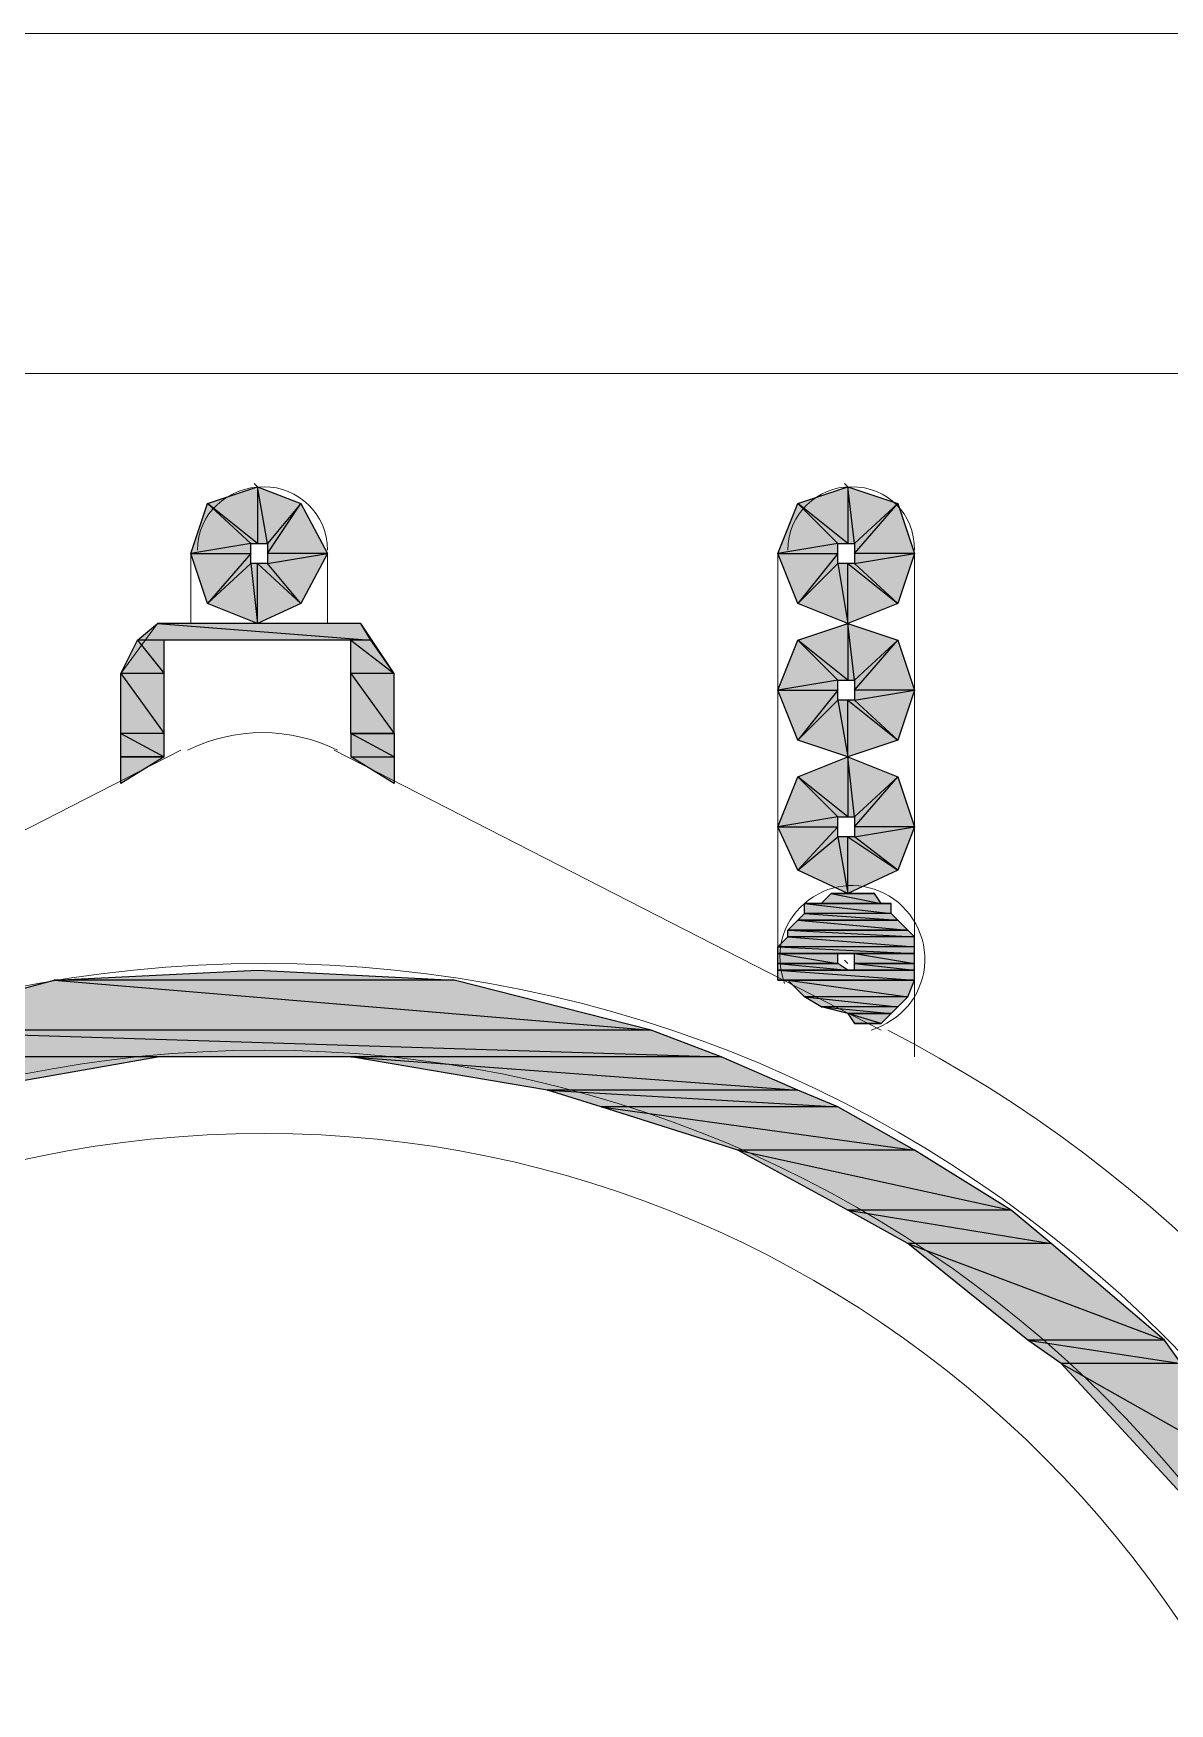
# Model space of a CAD drawing. Header units: millimetres. Extents: x 53 to 176, y -29 to 32.
# Drawn here: x 115.083 to 115.559, y -6.32 to -5.62 of the extents above; entities that cross this region are included whole.
import ezdxf

# ---------------------------------------------------------------- set-up
doc = ezdxf.new("R2010")
doc.units = ezdxf.units.MM
doc.layers.add('15 - Quadro de medição', color=6, linetype='Continuous')

msp = doc.modelspace()

# ---------------------------------------------------------------- hatches: boundary and pattern name
at = {"layer": '15 - Quadro de medição', "true_color": 0x000007}
h = msp.add_hatch(color=7, dxfattribs=at)
h.paths.add_polyline_path([(115.19503, -5.85862), (115.18107, -5.84186), (115.20621, -5.83767)])
h.paths.add_polyline_path([(115.18107, -5.84186), (115.20621, -5.83767), (115.18107, -5.83767)])
h.paths.add_polyline_path([(115.20621, -5.83767), (115.18107, -5.83767), (115.19503, -5.81672)])
h.paths.add_polyline_path([(115.18107, -5.83767), (115.19503, -5.81672), (115.18107, -5.83348)])
h.paths.add_polyline_path([(115.19503, -5.81672), (115.18107, -5.83348), (115.17687, -5.80973)])
h.paths.add_polyline_path([(115.18107, -5.83348), (115.17687, -5.80973), (115.17687, -5.83348)])
h.paths.add_polyline_path([(115.17687, -5.80973), (115.17687, -5.83348), (115.15592, -5.81672)])
h.paths.add_polyline_path([(115.17687, -5.83348), (115.15592, -5.81672), (115.17408, -5.83348)])
h.paths.add_polyline_path([(115.15592, -5.81672), (115.17408, -5.83348), (115.14894, -5.83767)])
h.paths.add_polyline_path([(115.17408, -5.83348), (115.14894, -5.83767), (115.17408, -5.83767)])
h.paths.add_polyline_path([(115.14894, -5.83767), (115.17408, -5.83767), (115.15592, -5.85862)])
h.paths.add_polyline_path([(115.17408, -5.83767), (115.15592, -5.85862), (115.17408, -5.84186)])
h.paths.add_polyline_path([(115.15592, -5.85862), (115.17408, -5.84186), (115.17687, -5.867)])
h.paths.add_polyline_path([(115.17408, -5.84186), (115.17687, -5.867), (115.17687, -5.84186)])
h.paths.add_polyline_path([(115.17687, -5.867), (115.17687, -5.84186), (115.19503, -5.85862)])
h.paths.add_polyline_path([(115.17687, -5.84186), (115.19503, -5.85862), (115.18107, -5.84186)])
h = msp.add_hatch(color=7, dxfattribs=at)
h.paths.add_polyline_path([(115.44505, -5.85862), (115.42689, -5.84186), (115.45204, -5.83767)])
h.paths.add_polyline_path([(115.42689, -5.84186), (115.45204, -5.83767), (115.42689, -5.83767)])
h.paths.add_polyline_path([(115.45204, -5.83767), (115.42689, -5.83767), (115.44505, -5.81672)])
h.paths.add_polyline_path([(115.42689, -5.83767), (115.44505, -5.81672), (115.42689, -5.83348)])
h.paths.add_polyline_path([(115.44505, -5.81672), (115.42689, -5.83348), (115.4241, -5.80973)])
h.paths.add_polyline_path([(115.42689, -5.83348), (115.4241, -5.80973), (115.4241, -5.83348)])
h.paths.add_polyline_path([(115.4241, -5.80973), (115.4241, -5.83348), (115.40315, -5.81672)])
h.paths.add_polyline_path([(115.4241, -5.83348), (115.40315, -5.81672), (115.41991, -5.83348)])
h.paths.add_polyline_path([(115.40315, -5.81672), (115.41991, -5.83348), (115.39477, -5.83767)])
h.paths.add_polyline_path([(115.41991, -5.83348), (115.39477, -5.83767), (115.41991, -5.83767)])
h.paths.add_polyline_path([(115.39477, -5.83767), (115.41991, -5.83767), (115.40315, -5.85862)])
h.paths.add_polyline_path([(115.41991, -5.83767), (115.40315, -5.85862), (115.41991, -5.84186)])
h.paths.add_polyline_path([(115.40315, -5.85862), (115.41991, -5.84186), (115.4241, -5.867)])
h.paths.add_polyline_path([(115.41991, -5.84186), (115.4241, -5.867), (115.4241, -5.84186)])
h.paths.add_polyline_path([(115.4241, -5.867), (115.4241, -5.84186), (115.44505, -5.85862)])
h.paths.add_polyline_path([(115.4241, -5.84186), (115.44505, -5.85862), (115.42689, -5.84186)])
h = msp.add_hatch(color=7, dxfattribs=at)
h.paths.add_polyline_path([(115.22017, -5.867), (115.13497, -5.867), (115.22436, -5.87399)])
h.paths.add_polyline_path([(115.13497, -5.867), (115.22436, -5.87399), (115.12659, -5.87399)])
h = msp.add_hatch(color=7, dxfattribs=at)
h.paths.add_polyline_path([(115.44505, -5.91589), (115.42689, -5.89913), (115.45204, -5.89494)])
h.paths.add_polyline_path([(115.42689, -5.89913), (115.45204, -5.89494), (115.42689, -5.89494)])
h.paths.add_polyline_path([(115.45204, -5.89494), (115.42689, -5.89494), (115.44505, -5.87399)])
h.paths.add_polyline_path([(115.42689, -5.89494), (115.44505, -5.87399), (115.42689, -5.89075)])
h.paths.add_polyline_path([(115.44505, -5.87399), (115.42689, -5.89075), (115.4241, -5.867)])
h.paths.add_polyline_path([(115.42689, -5.89075), (115.4241, -5.867), (115.4241, -5.89075)])
h.paths.add_polyline_path([(115.4241, -5.867), (115.4241, -5.89075), (115.40315, -5.87399)])
h.paths.add_polyline_path([(115.4241, -5.89075), (115.40315, -5.87399), (115.41991, -5.89075)])
h.paths.add_polyline_path([(115.40315, -5.87399), (115.41991, -5.89075), (115.39477, -5.89494)])
h.paths.add_polyline_path([(115.41991, -5.89075), (115.39477, -5.89494), (115.41991, -5.89494)])
h.paths.add_polyline_path([(115.39477, -5.89494), (115.41991, -5.89494), (115.40315, -5.91589)])
h.paths.add_polyline_path([(115.41991, -5.89494), (115.40315, -5.91589), (115.41991, -5.89913)])
h.paths.add_polyline_path([(115.40315, -5.91589), (115.41991, -5.89913), (115.4241, -5.92287)])
h.paths.add_polyline_path([(115.41991, -5.89913), (115.4241, -5.92287), (115.4241, -5.89913)])
h.paths.add_polyline_path([(115.4241, -5.92287), (115.4241, -5.89913), (115.44505, -5.91589)])
h.paths.add_polyline_path([(115.4241, -5.89913), (115.44505, -5.91589), (115.42689, -5.89913)])
h = msp.add_hatch(color=7, dxfattribs=at)
h.paths.add_polyline_path([(115.13777, -5.87399), (115.12659, -5.87399), (115.13777, -5.88795)])
h.paths.add_polyline_path([(115.12659, -5.87399), (115.13777, -5.88795), (115.11961, -5.88795)])
h = msp.add_hatch(color=7, dxfattribs=at)
h.paths.add_polyline_path([(115.22436, -5.87399), (115.21598, -5.87399), (115.23414, -5.88795)])
h.paths.add_polyline_path([(115.21598, -5.87399), (115.23414, -5.88795), (115.21598, -5.88795)])
h = msp.add_hatch(color=7, dxfattribs=at)
h.paths.add_polyline_path([(115.13777, -5.88795), (115.11961, -5.88795), (115.13777, -5.91309)])
h.paths.add_polyline_path([(115.11961, -5.88795), (115.13777, -5.91309), (115.11961, -5.91309)])
h = msp.add_hatch(color=7, dxfattribs=at)
h.paths.add_polyline_path([(115.23414, -5.88795), (115.21598, -5.88795), (115.23414, -5.91309)])
h.paths.add_polyline_path([(115.21598, -5.88795), (115.23414, -5.91309), (115.21598, -5.91309)])
h = msp.add_hatch(color=7, dxfattribs=at)
h.paths.add_polyline_path([(115.13777, -5.91309), (115.11961, -5.91309), (115.13777, -5.92287)])
h.paths.add_polyline_path([(115.11961, -5.91309), (115.13777, -5.92287), (115.11961, -5.92287)])
h = msp.add_hatch(color=7, dxfattribs=at)
h.paths.add_polyline_path([(115.21598, -5.91309), (115.21598, -5.92287), (115.23414, -5.92287)])
h.paths.add_polyline_path([(115.21598, -5.92287), (115.23414, -5.92287), (115.23414, -5.93405)])
for points in [[(115.21598, -5.91309), (115.23414, -5.91309), (115.23414, -5.92287)], [(115.11961, -5.92287), (115.13777, -5.92287), (115.11961, -5.93405)], [(115.17687, -6.01226), (115.25928, -6.01645), (115.09167, -6.01645)], [(115.4241, -6.03042), (115.44226, -6.03042), (115.43807, -6.03461)]]:
    msp.add_hatch(color=7, dxfattribs=at).paths.add_polyline_path(points)
h = msp.add_hatch(color=7, dxfattribs=at)
h.paths.add_polyline_path([(115.44505, -5.97036), (115.42689, -5.95639), (115.45204, -5.9522)])
h.paths.add_polyline_path([(115.42689, -5.95639), (115.45204, -5.9522), (115.42689, -5.9522)])
h.paths.add_polyline_path([(115.45204, -5.9522), (115.42689, -5.9522), (115.44505, -5.93125)])
h.paths.add_polyline_path([(115.42689, -5.9522), (115.44505, -5.93125), (115.42689, -5.94801)])
h.paths.add_polyline_path([(115.44505, -5.93125), (115.42689, -5.94801), (115.4241, -5.92287)])
h.paths.add_polyline_path([(115.42689, -5.94801), (115.4241, -5.92287), (115.4241, -5.94801)])
h.paths.add_polyline_path([(115.4241, -5.92287), (115.4241, -5.94801), (115.40315, -5.93125)])
h.paths.add_polyline_path([(115.4241, -5.94801), (115.40315, -5.93125), (115.41991, -5.94801)])
h.paths.add_polyline_path([(115.40315, -5.93125), (115.41991, -5.94801), (115.39477, -5.9522)])
h.paths.add_polyline_path([(115.41991, -5.94801), (115.39477, -5.9522), (115.41991, -5.9522)])
h.paths.add_polyline_path([(115.39477, -5.9522), (115.41991, -5.9522), (115.40315, -5.97036)])
h.paths.add_polyline_path([(115.41991, -5.9522), (115.40315, -5.97036), (115.41991, -5.95639)])
h.paths.add_polyline_path([(115.40315, -5.97036), (115.41991, -5.95639), (115.4241, -5.98014)])
h.paths.add_polyline_path([(115.41991, -5.95639), (115.4241, -5.98014), (115.4241, -5.95639)])
h.paths.add_polyline_path([(115.4241, -5.98014), (115.4241, -5.95639), (115.44505, -5.97036)])
h.paths.add_polyline_path([(115.4241, -5.95639), (115.44505, -5.97036), (115.42689, -5.95639)])
h = msp.add_hatch(color=7, dxfattribs=at)
h.paths.add_polyline_path([(115.43528, -5.98014), (115.41712, -5.98014), (115.43807, -5.98433)])
h.paths.add_polyline_path([(115.41712, -5.98014), (115.43807, -5.98433), (115.41293, -5.98433)])
h.paths.add_polyline_path([(115.43807, -5.98433), (115.41293, -5.98433), (115.41013, -5.98433)])
h = msp.add_hatch(color=7, dxfattribs=at)
h.paths.add_polyline_path([(115.43528, -5.98014), (115.43388, -5.98014), (115.41712, -5.98014)])
h.paths.add_polyline_path([(115.43528, -5.98014), (115.41712, -5.98014), (115.43109, -5.98014)])
h = msp.add_hatch(color=7, dxfattribs=at)
h.paths.add_polyline_path([(115.44226, -5.98852), (115.40594, -5.98852), (115.44505, -5.99131)])
h.paths.add_polyline_path([(115.40594, -5.98852), (115.44505, -5.99131), (115.40315, -5.99131)])
h.paths.add_polyline_path([(115.44505, -5.99131), (115.40315, -5.99131)])
h.paths.add_polyline_path([(115.40315, -5.99131), (115.44505, -5.99131)])
h = msp.add_hatch(color=7, dxfattribs=at)
h.paths.add_polyline_path([(115.44226, -5.98433), (115.40594, -5.98433), (115.44226, -5.98852)])
h.paths.add_polyline_path([(115.40594, -5.98433), (115.44226, -5.98852), (115.40594, -5.98852)])
h = msp.add_hatch(color=7, dxfattribs=at)
h.paths.add_polyline_path([(115.44505, -5.99131), (115.40315, -5.99131), (115.44924, -5.9955)])
h.paths.add_polyline_path([(115.40315, -5.99131), (115.44924, -5.9955), (115.39896, -5.9955)])
h.paths.add_polyline_path([(115.44924, -5.9955), (115.39896, -5.9955)])
h.paths.add_polyline_path([(115.39896, -5.9955), (115.44924, -5.9955)])
h = msp.add_hatch(color=7, dxfattribs=at)
h.paths.add_polyline_path([(115.44924, -5.9955), (115.39896, -5.9955), (115.45204, -5.9983)])
h.paths.add_polyline_path([(115.39896, -5.9955), (115.45204, -5.9983), (115.39896, -5.9983)])
h = msp.add_hatch(color=7, dxfattribs=at)
h.paths.add_polyline_path([(115.45204, -5.9983), (115.39896, -5.9983), (115.45204, -6.00249)])
h.paths.add_polyline_path([(115.39896, -5.9983), (115.45204, -6.00249), (115.39477, -6.00249)])
h = msp.add_hatch(color=7, dxfattribs=at)
h.paths.add_polyline_path([(115.45204, -6.00249), (115.39477, -6.00249), (115.45204, -6.00528)])
h.paths.add_polyline_path([(115.39477, -6.00249), (115.45204, -6.00528), (115.39477, -6.00528)])
h = msp.add_hatch(color=7, dxfattribs=at)
h.paths.add_polyline_path([(115.41991, -6.00528), (115.39477, -6.00528)])
h.paths.add_polyline_path([(115.41991, -6.00528), (115.39477, -6.00528), (115.4241, -6.00528)])
h = msp.add_hatch(color=7, dxfattribs=at)
h.paths.add_polyline_path([(115.41991, -6.00528), (115.39477, -6.00528), (115.41991, -6.00947)])
h.paths.add_polyline_path([(115.39477, -6.00528), (115.41991, -6.00947), (115.39477, -6.00947)])
h = msp.add_hatch(color=7, dxfattribs=at)
h.paths.add_polyline_path([(115.41991, -6.00947), (115.39477, -6.00947), (115.4241, -6.01226)])
h.paths.add_polyline_path([(115.39477, -6.00947), (115.4241, -6.01226), (115.39477, -6.01226)])
h = msp.add_hatch(color=7, dxfattribs=at)
h.paths.add_polyline_path([(115.45204, -6.00528), (115.42689, -6.00528), (115.45204, -6.00947)])
h.paths.add_polyline_path([(115.42689, -6.00528), (115.45204, -6.00947), (115.42689, -6.00947)])
h = msp.add_hatch(color=7, dxfattribs=at)
h.paths.add_polyline_path([(115.45204, -6.00947), (115.42689, -6.00947), (115.45204, -6.01226)])
h.paths.add_polyline_path([(115.42689, -6.00947), (115.45204, -6.01226), (115.42689, -6.01226)])
h = msp.add_hatch(color=7, dxfattribs=at)
h.paths.add_polyline_path([(115.25928, -6.01645), (115.09167, -6.01645), (115.34169, -6.03741)])
h.paths.add_polyline_path([(115.09167, -6.01645), (115.34169, -6.03741), (115.01345, -6.03741)])
h = msp.add_hatch(color=7, dxfattribs=at)
h.paths.add_polyline_path([(115.45204, -6.01226), (115.39477, -6.01226), (115.45204, -6.01645)])
h.paths.add_polyline_path([(115.39477, -6.01226), (115.45204, -6.01645), (115.39477, -6.01645)])
h.paths.add_polyline_path([(115.45204, -6.01645), (115.39477, -6.01645), (115.39896, -6.01645)])
h = msp.add_hatch(color=7, dxfattribs=at)
h.paths.add_polyline_path([(115.45204, -6.01645), (115.39896, -6.01645), (115.44924, -6.02344)])
h.paths.add_polyline_path([(115.39896, -6.01645), (115.44924, -6.02344), (115.40594, -6.02344)])
h = msp.add_hatch(color=7, dxfattribs=at)
h.paths.add_polyline_path([(115.45204, -6.01226), (115.42689, -6.01226)])
h.paths.add_polyline_path([(115.42689, -6.01226), (115.45204, -6.01226), (115.4241, -6.01226)])
h.paths.add_polyline_path([(115.45204, -6.01226), (115.4241, -6.01226)])
h.paths.add_polyline_path([(115.4241, -6.01226), (115.45204, -6.01226)])
h = msp.add_hatch(color=7, dxfattribs=at)
h.paths.add_polyline_path([(115.44924, -6.02344), (115.40594, -6.02344), (115.44505, -6.02763)])
h.paths.add_polyline_path([(115.40594, -6.02344), (115.44505, -6.02763), (115.41293, -6.02763)])
h = msp.add_hatch(color=7, dxfattribs=at)
h.paths.add_polyline_path([(115.44505, -6.02763), (115.41293, -6.02763), (115.44226, -6.03042)])
h.paths.add_polyline_path([(115.41293, -6.02763), (115.44226, -6.03042), (115.4241, -6.03042)])
h = msp.add_hatch(color=7, dxfattribs=at)
h.paths.add_polyline_path([(115.4241, -6.03042), (115.42689, -6.03461), (115.43807, -6.03461)])
h.paths.add_polyline_path([(115.42689, -6.03461), (115.43807, -6.03461), (115.43109, -6.03461)])
h = msp.add_hatch(color=7, dxfattribs=at)
h.paths.add_polyline_path([(115.34169, -6.03741), (115.01345, -6.03741), (115.37102, -6.04858)])
h.paths.add_polyline_path([(115.01345, -6.03741), (115.37102, -6.04858), (114.98412, -6.04858)])
h = msp.add_hatch(color=7, dxfattribs=at)
h.paths.add_polyline_path([(115.13497, -6.04858), (114.98412, -6.04858), (115.05536, -6.06255)])
h.paths.add_polyline_path([(114.98412, -6.04858), (115.05536, -6.06255), (114.952, -6.06255)])
h = msp.add_hatch(color=7, dxfattribs=at)
h.paths.add_polyline_path([(115.37102, -6.04858), (115.21598, -6.04858), (115.40315, -6.06255)])
h.paths.add_polyline_path([(115.21598, -6.04858), (115.40315, -6.06255), (115.29839, -6.06255)])
h = msp.add_hatch(color=7, dxfattribs=at)
h.paths.add_polyline_path([(115.40315, -6.06255), (115.29839, -6.06255), (115.41991, -6.06953)])
h.paths.add_polyline_path([(115.29839, -6.06255), (115.41991, -6.06953), (115.32074, -6.06953)])
h = msp.add_hatch(color=7, dxfattribs=at)
h.paths.add_polyline_path([(115.41991, -6.06953), (115.32074, -6.06953), (115.45204, -6.08769)])
h.paths.add_polyline_path([(115.32074, -6.06953), (115.45204, -6.08769), (115.37801, -6.08769)])
h = msp.add_hatch(color=7, dxfattribs=at)
h.paths.add_polyline_path([(115.45204, -6.08769), (115.37801, -6.08769), (115.49254, -6.11283)])
h.paths.add_polyline_path([(115.37801, -6.08769), (115.49254, -6.11283), (115.4241, -6.11283)])
h = msp.add_hatch(color=7, dxfattribs=at)
h.paths.add_polyline_path([(115.49254, -6.11283), (115.4241, -6.11283), (115.5093, -6.1268)])
h.paths.add_polyline_path([(115.4241, -6.11283), (115.5093, -6.1268), (115.44924, -6.1268)])
h = msp.add_hatch(color=7, dxfattribs=at)
h.paths.add_polyline_path([(115.5093, -6.1268), (115.44924, -6.1268), (115.55679, -6.1673)])
h.paths.add_polyline_path([(115.44924, -6.1268), (115.55679, -6.1673), (115.49953, -6.1673)])
h = msp.add_hatch(color=7, dxfattribs=at)
h.paths.add_polyline_path([(115.55679, -6.1673), (115.49953, -6.1673), (115.56378, -6.17708)])
h.paths.add_polyline_path([(115.49953, -6.1673), (115.56378, -6.17708), (115.51349, -6.17708)])
h = msp.add_hatch(color=7, dxfattribs=at)
h.paths.add_polyline_path([(115.56378, -6.17708), (115.51349, -6.17708), (115.60987, -6.23156)])
h.paths.add_polyline_path([(115.51349, -6.17708), (115.60987, -6.23156), (115.56378, -6.23156)])

# ---------------------------------------------------------------- linework, layer by layer
at = {"layer": '15 - Quadro de medição', "color": 7, "linetype": 'Continuous', "lineweight": 20, "true_color": 0x000007}
msp.add_lwpolyline([(114.24803, -5.61978), (116.10013, -5.61978), (116.10013, -9.32817), (114.24803, -9.32817)], close=True, dxfattribs=at)
for points in [[(114.31927, -5.76224), (116.03588, -5.76224), (116.03588, -9.32817), (114.31228, -9.32817), (114.31088, -9.32677), (114.24803, -9.32817)], [(114.33323, -5.76224), (116.01353, -5.76224), (116.01353, -5.76224)], [(115.17687, -5.80973), (115.17548, -5.80834), (115.17548, -5.80834)], [(115.4241, -5.80973), (115.4227, -5.80834), (115.4227, -5.80834)], [(115.14894, -5.83767), (115.14894, -5.867), (115.14894, -5.867)], [(115.20621, -5.867), (115.20621, -5.83767), (115.20621, -5.83767)], [(115.39477, -5.83767), (115.39477, -6.01645), (115.39477, -6.01645)], [(115.45204, -6.04858), (115.45204, -5.83767), (115.45204, -5.83767)], [(115.23414, -5.93405), (115.23414, -5.88795), (115.22017, -5.867), (115.17687, -5.867), (115.13497, -5.867), (115.11961, -5.88795), (115.11961, -5.93405)], [(115.21598, -5.92287), (115.21598, -5.91309), (115.21598, -5.87399), (115.17687, -5.87399), (115.13777, -5.87399), (115.13777, -5.91309), (115.13777, -5.92287)], [(115.14475, -5.92008), (114.91568, -6.03741), (114.91568, -6.03741)], [(115.43807, -6.03741), (115.209, -5.92008), (115.209, -5.92008)], [(115.4241, -6.00947), (115.4227, -6.00807), (115.4227, -6.00807)]]:
    msp.add_lwpolyline(points, dxfattribs=at)
at = {"layer": '15 - Quadro de medição', "color": 7, "linetype": 'Continuous', "lineweight": -2, "true_color": 0x000007}
for points in [[(115.17687, -5.80973), (115.17687, -5.83348), (115.15592, -5.81672)], [(115.19503, -5.81672), (115.18107, -5.83348), (115.17687, -5.80973)], [(115.18107, -5.83348), (115.17687, -5.80973), (115.17687, -5.83348)], [(115.4241, -5.80973), (115.4241, -5.83348), (115.40315, -5.81672)], [(115.44505, -5.81672), (115.42689, -5.83348), (115.4241, -5.80973)], [(115.42689, -5.83348), (115.4241, -5.80973), (115.4241, -5.83348)], [(115.15592, -5.81672), (115.17408, -5.83348), (115.14894, -5.83767)], [(115.17687, -5.83348), (115.15592, -5.81672), (115.17408, -5.83348)], [(115.20621, -5.83767), (115.18107, -5.83767), (115.19503, -5.81672)], [(115.18107, -5.83767), (115.19503, -5.81672), (115.18107, -5.83348)], [(115.40315, -5.81672), (115.41991, -5.83348), (115.39477, -5.83767)], [(115.4241, -5.83348), (115.40315, -5.81672), (115.41991, -5.83348)], [(115.45204, -5.83767), (115.42689, -5.83767), (115.44505, -5.81672)], [(115.42689, -5.83767), (115.44505, -5.81672), (115.42689, -5.83348)], [(115.17408, -5.83348), (115.14894, -5.83767), (115.17408, -5.83767)], [(115.41991, -5.83348), (115.39477, -5.83767), (115.41991, -5.83767)], [(115.14894, -5.83767), (115.17408, -5.83767), (115.15592, -5.85862)], [(115.17408, -5.83767), (115.15592, -5.85862), (115.17408, -5.84186)], [(115.15592, -5.85862), (115.17408, -5.84186), (115.17687, -5.867)], [(115.17408, -5.84186), (115.17687, -5.867), (115.17687, -5.84186)], [(115.17687, -5.867), (115.17687, -5.84186), (115.19503, -5.85862)], [(115.17687, -5.84186), (115.19503, -5.85862), (115.18107, -5.84186)], [(115.19503, -5.85862), (115.18107, -5.84186), (115.20621, -5.83767)], [(115.18107, -5.84186), (115.20621, -5.83767), (115.18107, -5.83767)], [(115.39477, -5.83767), (115.41991, -5.83767), (115.40315, -5.85862)], [(115.41991, -5.83767), (115.40315, -5.85862), (115.41991, -5.84186)], [(115.40315, -5.85862), (115.41991, -5.84186), (115.4241, -5.867)], [(115.41991, -5.84186), (115.4241, -5.867), (115.4241, -5.84186)], [(115.4241, -5.867), (115.4241, -5.84186), (115.44505, -5.85862)], [(115.4241, -5.84186), (115.44505, -5.85862), (115.42689, -5.84186)], [(115.44505, -5.85862), (115.42689, -5.84186), (115.45204, -5.83767)], [(115.42689, -5.84186), (115.45204, -5.83767), (115.42689, -5.83767)], [(115.13497, -5.867), (115.22436, -5.87399), (115.12659, -5.87399)], [(115.22017, -5.867), (115.13497, -5.867), (115.22436, -5.87399)], [(115.4241, -5.867), (115.4241, -5.89075), (115.40315, -5.87399)], [(115.44505, -5.87399), (115.42689, -5.89075), (115.4241, -5.867)], [(115.42689, -5.89075), (115.4241, -5.867), (115.4241, -5.89075)], [(115.12659, -5.87399), (115.13777, -5.88795), (115.11961, -5.88795)], [(115.13777, -5.87399), (115.12659, -5.87399), (115.13777, -5.88795)], [(115.22436, -5.87399), (115.21598, -5.87399), (115.23414, -5.88795)], [(115.21598, -5.87399), (115.23414, -5.88795), (115.21598, -5.88795)], [(115.40315, -5.87399), (115.41991, -5.89075), (115.39477, -5.89494)], [(115.4241, -5.89075), (115.40315, -5.87399), (115.41991, -5.89075)], [(115.45204, -5.89494), (115.42689, -5.89494), (115.44505, -5.87399)], [(115.42689, -5.89494), (115.44505, -5.87399), (115.42689, -5.89075)], [(115.13777, -5.88795), (115.11961, -5.88795), (115.13777, -5.91309)], [(115.11961, -5.88795), (115.13777, -5.91309), (115.11961, -5.91309)], [(115.23414, -5.88795), (115.21598, -5.88795), (115.23414, -5.91309)], [(115.21598, -5.88795), (115.23414, -5.91309), (115.21598, -5.91309)], [(115.41991, -5.89075), (115.39477, -5.89494), (115.41991, -5.89494)], [(115.39477, -5.89494), (115.41991, -5.89494), (115.40315, -5.91589)], [(115.41991, -5.89494), (115.40315, -5.91589), (115.41991, -5.89913)], [(115.44505, -5.91589), (115.42689, -5.89913), (115.45204, -5.89494)], [(115.42689, -5.89913), (115.45204, -5.89494), (115.42689, -5.89494)], [(115.40315, -5.91589), (115.41991, -5.89913), (115.4241, -5.92287)], [(115.41991, -5.89913), (115.4241, -5.92287), (115.4241, -5.89913)], [(115.4241, -5.92287), (115.4241, -5.89913), (115.44505, -5.91589)], [(115.4241, -5.89913), (115.44505, -5.91589), (115.42689, -5.89913)], [(115.13777, -5.91309), (115.11961, -5.91309), (115.13777, -5.92287)], [(115.11961, -5.91309), (115.13777, -5.92287), (115.11961, -5.92287)], [(115.21598, -5.91309), (115.21598, -5.92287), (115.23414, -5.92287)], [(115.21598, -5.91309), (115.23414, -5.91309), (115.23414, -5.92287)], [(115.11961, -5.92287), (115.13777, -5.92287), (115.11961, -5.93405)], [(115.21598, -5.92287), (115.23414, -5.92287), (115.23414, -5.93405)], [(115.4241, -5.92287), (115.4241, -5.94801), (115.40315, -5.93125)], [(115.44505, -5.93125), (115.42689, -5.94801), (115.4241, -5.92287)], [(115.42689, -5.94801), (115.4241, -5.92287), (115.4241, -5.94801)], [(115.40315, -5.93125), (115.41991, -5.94801), (115.39477, -5.9522)], [(115.4241, -5.94801), (115.40315, -5.93125), (115.41991, -5.94801)], [(115.45204, -5.9522), (115.42689, -5.9522), (115.44505, -5.93125)], [(115.42689, -5.9522), (115.44505, -5.93125), (115.42689, -5.94801)], [(115.41991, -5.94801), (115.39477, -5.9522), (115.41991, -5.9522)], [(115.39477, -5.9522), (115.41991, -5.9522), (115.40315, -5.97036)], [(115.41991, -5.9522), (115.40315, -5.97036), (115.41991, -5.95639)], [(115.44505, -5.97036), (115.42689, -5.95639), (115.45204, -5.9522)], [(115.42689, -5.95639), (115.45204, -5.9522), (115.42689, -5.9522)], [(115.40315, -5.97036), (115.41991, -5.95639), (115.4241, -5.98014)], [(115.41991, -5.95639), (115.4241, -5.98014), (115.4241, -5.95639)], [(115.4241, -5.98014), (115.4241, -5.95639), (115.44505, -5.97036)], [(115.4241, -5.95639), (115.44505, -5.97036), (115.42689, -5.95639)], [(115.41712, -5.98014), (115.43807, -5.98433), (115.41293, -5.98433)], [(115.41991, -5.98014), (115.43109, -5.98014), (115.41712, -5.98014)], [(115.43528, -5.98014), (115.43388, -5.98014), (115.41712, -5.98014)], [(115.43528, -5.98014), (115.41712, -5.98014), (115.43109, -5.98014)], [(115.43528, -5.98014), (115.41712, -5.98014), (115.43807, -5.98433)], [(115.4241, -5.98014), (115.42689, -5.98014), (115.41991, -5.98014)], [(115.42689, -5.98014), (115.41991, -5.98014), (115.43109, -5.98014)], [(115.40594, -5.98852), (115.44505, -5.99131), (115.40315, -5.99131)], [(115.41013, -5.98433), (115.44226, -5.98433), (115.40594, -5.98433)], [(115.44226, -5.98433), (115.40594, -5.98433), (115.44226, -5.98852)], [(115.40594, -5.98433), (115.44226, -5.98852), (115.40594, -5.98852)], [(115.44226, -5.98852), (115.40594, -5.98852), (115.44505, -5.99131)], [(115.43807, -5.98433), (115.41293, -5.98433), (115.41013, -5.98433)], [(115.43807, -5.98433), (115.41013, -5.98433), (115.44226, -5.98433)], [(115.41293, -5.98433), (115.43807, -5.98433), (115.43807, -5.98433)], [(115.40315, -5.99131), (115.44924, -5.9955), (115.39896, -5.9955)], [(115.44924, -5.9955), (115.39896, -5.9955)], [(115.39896, -5.9955), (115.44924, -5.9955), (115.44924, -5.9955)], [(115.44924, -5.9955), (115.39896, -5.9955), (115.45204, -5.9983)], [(115.39896, -5.9955), (115.45204, -5.9983), (115.39896, -5.9983)], [(115.44505, -5.99131), (115.40315, -5.99131)], [(115.40315, -5.99131), (115.44505, -5.99131), (115.44505, -5.99131)], [(115.44505, -5.99131), (115.40315, -5.99131), (115.44924, -5.9955)], [(115.39896, -5.9983), (115.45204, -6.00249), (115.39477, -6.00249)], [(115.45204, -6.00249), (115.39477, -6.00249), (115.45204, -6.00528)], [(115.39477, -6.00249), (115.45204, -6.00528), (115.39477, -6.00528)], [(115.45204, -5.9983), (115.39896, -5.9983), (115.45204, -6.00249)], [(115.39477, -6.00528), (115.4241, -6.00528), (115.4241, -6.00528)], [(115.4241, -6.00528), (115.4241, -6.00528), (115.39477, -6.00528)], [(115.39477, -6.00528), (115.4241, -6.00528), (115.4241, -6.00528)], [(115.4241, -6.00528), (115.4241, -6.00528), (115.39477, -6.00528)], [(115.39477, -6.00528), (115.4241, -6.00528), (115.4241, -6.00528)], [(115.4241, -6.00528), (115.4241, -6.00528), (115.39477, -6.00528)], [(115.39477, -6.00528), (115.4241, -6.00528), (115.4241, -6.00528)], [(115.4241, -6.00528), (115.4241, -6.00528), (115.39477, -6.00528)], [(115.41991, -6.00528), (115.41991, -6.00528), (115.39477, -6.00528)], [(115.41991, -6.00528), (115.39477, -6.00528), (115.4241, -6.00528)], [(115.39477, -6.00528), (115.41991, -6.00528), (115.41991, -6.00528)], [(115.41991, -6.00528), (115.41991, -6.00528), (115.39477, -6.00528)], [(115.39477, -6.00528), (115.41991, -6.00528), (115.41991, -6.00528)], [(115.41991, -6.00528), (115.41991, -6.00528), (115.39477, -6.00528)], [(115.41991, -6.00528), (115.39477, -6.00528), (115.41991, -6.00947)], [(115.39477, -6.00528), (115.41991, -6.00947), (115.39477, -6.00947)], [(115.39477, -6.00947), (115.41991, -6.00947), (115.41991, -6.00947)], [(115.41991, -6.00947), (115.41991, -6.00947), (115.39477, -6.00947)], [(115.39477, -6.00947), (115.41991, -6.00947), (115.41991, -6.00947)], [(115.41991, -6.00947), (115.41991, -6.00947), (115.39477, -6.00947)], [(115.39477, -6.00947), (115.41991, -6.00947), (115.41991, -6.00947)], [(115.41991, -6.00947), (115.41991, -6.00947), (115.39477, -6.00947)], [(115.39477, -6.00947), (115.41991, -6.00947), (115.41991, -6.00947)], [(115.41991, -6.00947), (115.41991, -6.00947), (115.39477, -6.00947)], [(115.39477, -6.00947), (115.41991, -6.00947), (115.41991, -6.00947)], [(115.41991, -6.00947), (115.41991, -6.00947), (115.39477, -6.00947)], [(115.41991, -6.00947), (115.39477, -6.00947), (115.4241, -6.01226)], [(115.39477, -6.00947), (115.4241, -6.01226), (115.39477, -6.01226)], [(115.4241, -6.00528), (115.45204, -6.00528), (115.45204, -6.00528)], [(115.45204, -6.00528), (115.45204, -6.00528), (115.4241, -6.00528)], [(115.45204, -6.00528), (115.4241, -6.00528)], [(115.4241, -6.00528), (115.45204, -6.00528), (115.42689, -6.00528)], [(115.42689, -6.00528), (115.45204, -6.00528), (115.45204, -6.00528)], [(115.45204, -6.00528), (115.45204, -6.00528), (115.42689, -6.00528)], [(115.42689, -6.00528), (115.45204, -6.00528), (115.45204, -6.00528)], [(115.45204, -6.00528), (115.45204, -6.00528), (115.42689, -6.00528)], [(115.42689, -6.00528), (115.45204, -6.00528), (115.45204, -6.00528)], [(115.45204, -6.00528), (115.45204, -6.00528), (115.42689, -6.00528)], [(115.45204, -6.00528), (115.42689, -6.00528)], [(115.42689, -6.00528), (115.45204, -6.00528), (115.45204, -6.00528)], [(115.42689, -6.00528), (115.45204, -6.00528), (115.45204, -6.00528)], [(115.45204, -6.00528), (115.45204, -6.00528), (115.42689, -6.00528)], [(115.45204, -6.00528), (115.42689, -6.00528), (115.45204, -6.00947)], [(115.42689, -6.00528), (115.45204, -6.00947), (115.42689, -6.00947)], [(115.42689, -6.00947), (115.45204, -6.00947), (115.45204, -6.00947)], [(115.45204, -6.00947), (115.45204, -6.00947), (115.42689, -6.00947)], [(115.42689, -6.00947), (115.45204, -6.00947), (115.45204, -6.00947)], [(115.45204, -6.00947), (115.45204, -6.00947), (115.42689, -6.00947)], [(115.42689, -6.00947), (115.45204, -6.00947), (115.45204, -6.00947)], [(115.45204, -6.00947), (115.45204, -6.00947), (115.42689, -6.00947)], [(115.42689, -6.00947), (115.45204, -6.00947), (115.45204, -6.00947)], [(115.45204, -6.00947), (115.45204, -6.00947), (115.42689, -6.00947)], [(115.42689, -6.00947), (115.45204, -6.00947), (115.45204, -6.00947)], [(115.45204, -6.00947), (115.45204, -6.00947), (115.42689, -6.00947)], [(115.45204, -6.00947), (115.42689, -6.00947), (115.45204, -6.01226)], [(115.42689, -6.00947), (115.45204, -6.01226), (115.42689, -6.01226)], [(115.09167, -6.01645), (115.34169, -6.03741), (115.01345, -6.03741)], [(115.17687, -6.01226), (115.25928, -6.01645), (115.09167, -6.01645)], [(115.25928, -6.01645), (115.09167, -6.01645), (115.34169, -6.03741)], [(115.39477, -6.01226), (115.4241, -6.01226), (115.4241, -6.01226)], [(115.4241, -6.01226), (115.4241, -6.01226), (115.39477, -6.01226)], [(115.39477, -6.01226), (115.4241, -6.01226), (115.4241, -6.01226)], [(115.4241, -6.01226), (115.4241, -6.01226), (115.39477, -6.01226)], [(115.4241, -6.01226), (115.39477, -6.01226)], [(115.39477, -6.01226), (115.4241, -6.01226), (115.4241, -6.01226)], [(115.39477, -6.01226), (115.4241, -6.01226), (115.4241, -6.01226)], [(115.4241, -6.01226), (115.4241, -6.01226), (115.39477, -6.01226)], [(115.45204, -6.01226), (115.39477, -6.01226), (115.45204, -6.01645)], [(115.39477, -6.01226), (115.45204, -6.01645), (115.39477, -6.01645)], [(115.45204, -6.01645), (115.39477, -6.01645), (115.39896, -6.01645)], [(115.39477, -6.01645), (115.45204, -6.01645), (115.45204, -6.01645)], [(115.45204, -6.01645), (115.45204, -6.01645), (115.39896, -6.01645)], [(115.45204, -6.01645), (115.39896, -6.01645)], [(115.45204, -6.01645), (115.39896, -6.01645), (115.44924, -6.02344)], [(115.39896, -6.01645), (115.44924, -6.02344), (115.40594, -6.02344)], [(115.42689, -6.01226), (115.45204, -6.01226), (115.4241, -6.01226)], [(115.45204, -6.01226), (115.4241, -6.01226)], [(115.4241, -6.01226), (115.45204, -6.01226), (115.45204, -6.01226)], [(115.4241, -6.01226), (115.45204, -6.01226), (115.45204, -6.01226)], [(115.45204, -6.01226), (115.45204, -6.01226), (115.4241, -6.01226)], [(115.42689, -6.01226), (115.45204, -6.01226), (115.45204, -6.01226)], [(115.45204, -6.01226), (115.45204, -6.01226), (115.42689, -6.01226)], [(115.45204, -6.01226), (115.42689, -6.01226)], [(115.44924, -6.02344), (115.40594, -6.02344), (115.44505, -6.02763)], [(115.40594, -6.02344), (115.44505, -6.02763), (115.41293, -6.02763)], [(115.44505, -6.02763), (115.41293, -6.02763), (115.44226, -6.03042)], [(115.41293, -6.02763), (115.44226, -6.03042), (115.4241, -6.03042)], [(115.4241, -6.03042), (115.42689, -6.03461), (115.43807, -6.03461)], [(115.4241, -6.03042), (115.44226, -6.03042), (115.43807, -6.03461)], [(115.01345, -6.03741), (115.37102, -6.04858), (114.98412, -6.04858)], [(115.34169, -6.03741), (115.01345, -6.03741), (115.37102, -6.04858)], [(115.42689, -6.03461), (115.43807, -6.03461), (115.43109, -6.03461)], [(115.13497, -6.04858), (114.98412, -6.04858), (115.05536, -6.06255)], [(115.37102, -6.04858), (115.21598, -6.04858), (115.40315, -6.06255)], [(115.21598, -6.04858), (115.40315, -6.06255), (115.29839, -6.06255)], [(115.40315, -6.06255), (115.29839, -6.06255), (115.41991, -6.06953)], [(115.29839, -6.06255), (115.41991, -6.06953), (115.32074, -6.06953)], [(115.41991, -6.06953), (115.32074, -6.06953), (115.45204, -6.08769)], [(115.32074, -6.06953), (115.45204, -6.08769), (115.37801, -6.08769)], [(115.45204, -6.08769), (115.37801, -6.08769), (115.49254, -6.11283)], [(115.37801, -6.08769), (115.49254, -6.11283), (115.4241, -6.11283)], [(115.49254, -6.11283), (115.4241, -6.11283), (115.5093, -6.1268)], [(115.4241, -6.11283), (115.5093, -6.1268), (115.44924, -6.1268)], [(115.5093, -6.1268), (115.44924, -6.1268), (115.55679, -6.1673)], [(115.44924, -6.1268), (115.55679, -6.1673), (115.49953, -6.1673)], [(115.55679, -6.1673), (115.49953, -6.1673), (115.56378, -6.17708)], [(115.49953, -6.1673), (115.56378, -6.17708), (115.51349, -6.17708)], [(115.56378, -6.17708), (115.51349, -6.17708), (115.60987, -6.23156)], [(115.51349, -6.17708), (115.60987, -6.23156), (115.56378, -6.23156)]]:
    msp.add_lwpolyline(points, close=True, dxfattribs=at)
at = {"layer": '15 - Quadro de medição', "color": 7, "linetype": 'Continuous', "lineweight": 20, "true_color": 0x000007}
for points in [[(115.17967, -5.80973), (115.1643, -5.80973), (115.15173, -5.82091), (115.15173, -5.83627)], [(115.20621, -5.83627), (115.20621, -5.82091), (115.19364, -5.80973), (115.17967, -5.80973)], [(115.4255, -5.80973), (115.41153, -5.80973), (115.39896, -5.82091), (115.39896, -5.83627)], [(115.45204, -5.83627), (115.45204, -5.82091), (115.44086, -5.80973), (115.4255, -5.80973)], [(115.2104, -5.92008), (115.19084, -5.9103), (115.1671, -5.9103), (115.14754, -5.92008)]]:
    msp.add_open_spline(points, degree=3, dxfattribs=at)
for points in [[(115.43388, -6.03741), (115.44645, -6.03322), (115.45483, -6.02344), (115.45623, -6.01087), (115.45623, -6.01087), (115.45762, -5.9983), (115.45064, -5.98573), (115.43947, -5.98014), (115.43947, -5.98014), (115.42829, -5.97455), (115.41572, -5.97595), (115.40594, -5.98433), (115.40594, -5.98433), (115.39617, -5.99271), (115.39337, -6.00528), (115.39756, -6.01785)], [(115.71323, -6.54443), (115.71323, -6.24832), (115.47438, -6.00947), (115.17967, -6.00947), (115.17967, -6.00947), (114.88356, -6.00947), (114.64471, -6.24832), (114.64471, -6.54443), (114.64471, -6.54443), (114.64471, -6.83915), (114.88356, -7.07799), (115.17967, -7.07799), (115.17967, -7.07799), (115.47438, -7.07799), (115.71323, -6.83915), (115.71323, -6.54443)], [(114.91847, -6.03741), (114.68382, -6.15753), (114.5623, -6.42291), (114.62516, -6.67852), (114.62516, -6.67852), (114.68661, -6.93413), (114.91568, -7.11431), (115.17967, -7.11431), (115.17967, -7.11431), (115.44226, -7.11431), (115.67133, -6.93413), (115.73278, -6.67852), (115.73278, -6.67852), (115.79564, -6.42291), (115.67412, -6.15753), (115.44086, -6.03741)], [(115.67831, -6.54443), (115.67831, -6.26787), (115.45483, -6.04579), (115.17967, -6.04579), (115.17967, -6.04579), (114.90311, -6.04579), (114.67963, -6.26787), (114.67963, -6.54443), (114.67963, -6.54443), (114.67963, -6.81959), (114.90311, -7.04307), (115.17967, -7.04307), (115.17967, -7.04307), (115.45483, -7.04307), (115.67831, -6.81959), (115.67831, -6.54443)], [(115.642, -6.54443), (115.642, -6.28882), (115.43528, -6.08071), (115.17967, -6.08071), (115.17967, -6.08071), (114.92266, -6.08071), (114.71594, -6.28882), (114.71594, -6.54443), (114.71594, -6.54443), (114.71594, -6.80004), (114.92266, -7.00676), (115.17967, -7.00676), (115.17967, -7.00676), (115.43528, -7.00676), (115.642, -6.80004), (115.642, -6.54443)]]:
    msp.add_open_spline(points, degree=3, knots=[0, 0, 0, 0, 0.0625, 0.0625, 0.0625, 0.062501, 0.125, 0.125, 0.125, 0.125001, 0.1875, 0.1875, 0.1875, 0.187501, 1, 1, 1, 1], dxfattribs=at)

doc.saveas('drawing.dxf')
